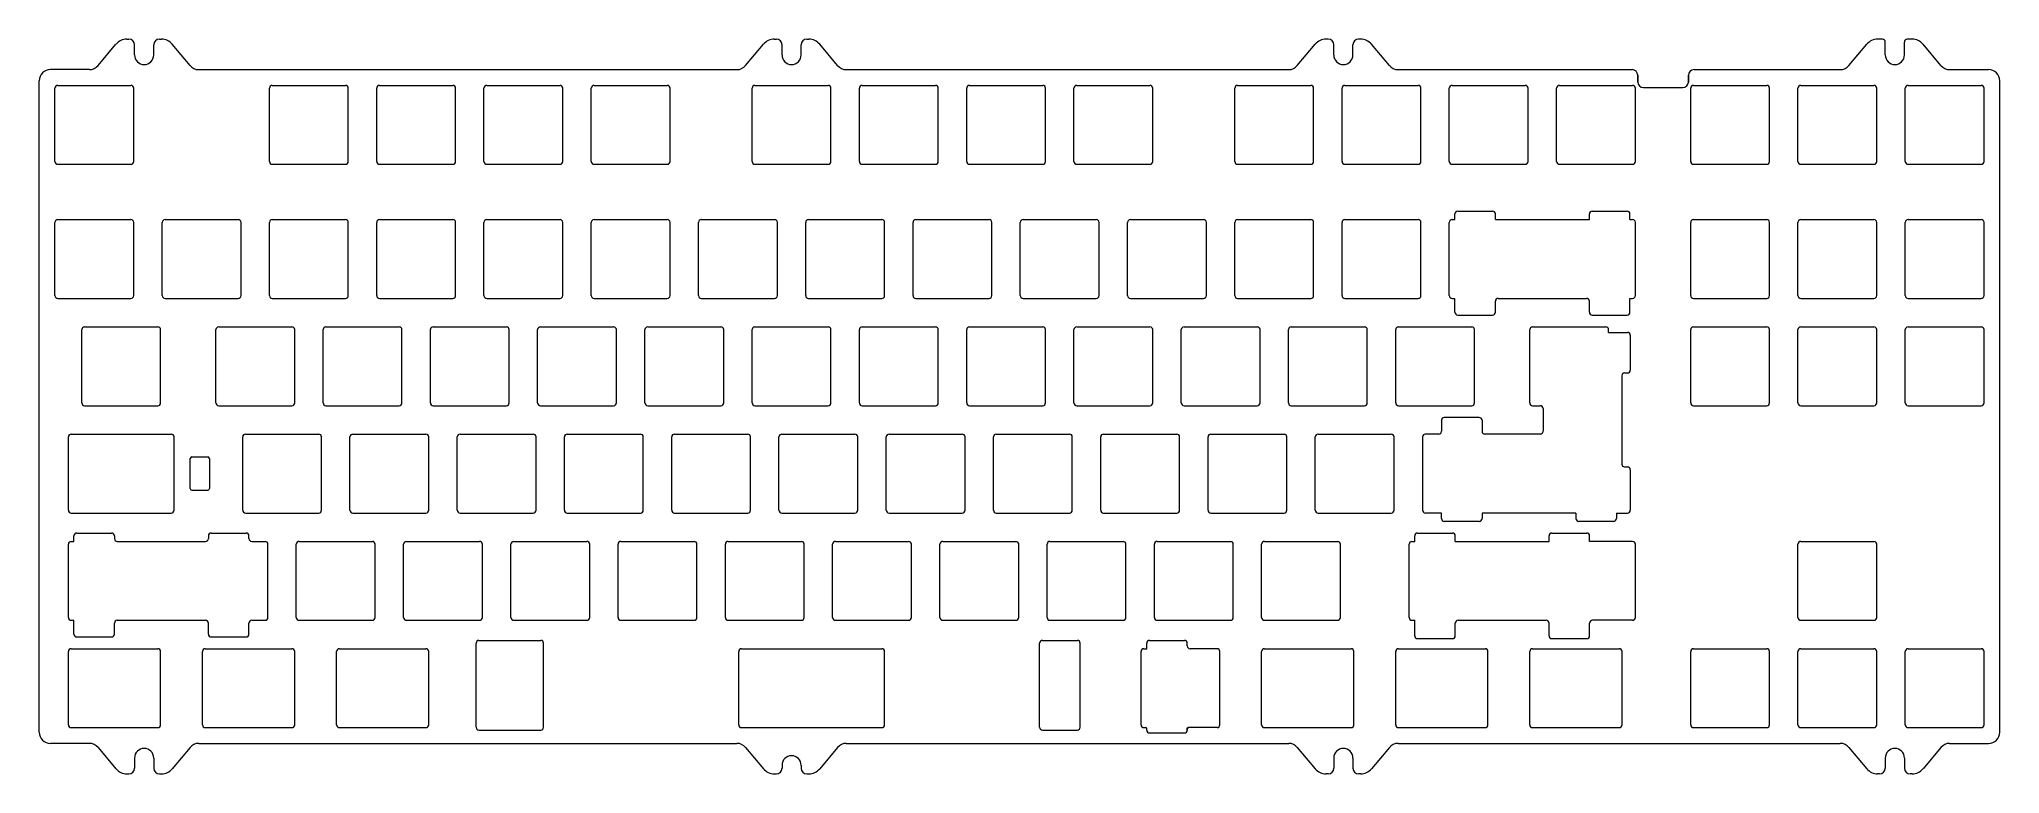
# Model space of a CAD drawing. Header units: millimetres. Extents: x -74 to 274, y 23 to 154.
import ezdxf

# ---------------------------------------------------------------- set-up
doc = ezdxf.new("R2010")
doc.units = ezdxf.units.MM

msp = doc.modelspace()

# ---------------------------------------------------------------- linework, layer by layer
at = {"color": 7, "linetype": 'Continuous', "lineweight": 15}
for p, q in [((-58.62, 153.51), (-58.24, 153.51)), ((-52.84, 153.51), (-52.46, 153.51)), ((56.37, 153.51), (56.75, 153.51)), ((62.15, 153.51), (62.53, 153.51)), ((154.75, 153.51), (154.37, 153.51)), ((160.53, 153.51), (160.15, 153.51)), ((253.2, 153.51), (252.33, 153.51)), ((258.48, 153.51), (257.6, 153.51)), ((-63.72, 148.82), (-60.54, 152.61)), ((-57.24, 150.71), (-57.24, 152.51)), ((-53.84, 150.71), (-53.84, 152.51)), ((-47.37, 148.82), (-50.55, 152.61)), ((51.27, 148.82), (54.46, 152.61)), ((57.75, 150.71), (57.75, 152.51)), ((61.15, 150.71), (61.15, 152.51)), ((67.62, 148.82), (64.44, 152.61)), ((149.27, 148.82), (152.46, 152.61)), ((155.75, 150.71), (155.75, 152.51)), ((159.15, 150.71), (159.15, 152.51)), ((165.62, 148.82), (162.44, 152.61)), ((247.23, 148.82), (250.41, 152.61)), ((253.7, 150.71), (253.7, 153.01)), ((257.1, 150.71), (257.1, 153.01)), ((263.58, 148.82), (260.4, 152.61)), ((-65.25, 148.11), (-72.18, 148.11)), ((-45.84, 148.11), (49.74, 148.11)), ((69.16, 148.11), (147.74, 148.11)), ((167.16, 148.11), (208.73, 148.11)), ((219.73, 148.11), (245.7, 148.11)), ((265.11, 148.11), (272.04, 148.11)), ((-74.18, 30.49), (-74.18, 146.11)), ((-71.38, 131.81), (-71.38, 144.81)), ((-70.88, 145.31), (-57.88, 145.31)), ((-57.38, 131.81), (-57.38, 144.81)), ((-33.28, 131.81), (-33.28, 144.81)), ((-32.78, 145.31), (-19.78, 145.31)), ((-19.28, 131.81), (-19.28, 144.81)), ((-14.23, 131.81), (-14.23, 144.81)), ((-13.73, 145.31), (-0.73, 145.31)), ((-0.23, 131.81), (-0.23, 144.81)), ((4.82, 131.81), (4.82, 144.81)), ((5.32, 145.31), (18.32, 145.31)), ((18.82, 131.81), (18.82, 144.81)), ((23.87, 131.81), (23.87, 144.81)), ((24.37, 145.31), (37.37, 145.31)), ((37.87, 131.81), (37.87, 144.81)), ((52.45, 131.81), (52.45, 144.81)), ((52.95, 145.31), (65.95, 145.31)), ((66.45, 131.81), (66.45, 144.81)), ((71.5, 131.81), (71.5, 144.81)), ((72, 145.31), (85, 145.31)), ((85.5, 131.81), (85.5, 144.81)), ((90.55, 131.81), (90.55, 144.81)), ((91.05, 145.31), (104.05, 145.31)), ((104.55, 131.81), (104.55, 144.81)), ((109.6, 131.81), (109.6, 144.81)), ((110.1, 145.31), (123.1, 145.31)), ((123.6, 131.81), (123.6, 144.81)), ((138.17, 131.81), (138.17, 144.81)), ((138.67, 145.31), (151.67, 145.31)), ((152.17, 131.81), (152.17, 144.81)), ((157.22, 131.81), (157.22, 144.81)), ((157.72, 145.31), (170.72, 145.31)), ((171.22, 131.81), (171.22, 144.81)), ((176.27, 131.81), (176.27, 144.81)), ((176.77, 145.31), (189.77, 145.31)), ((190.27, 131.81), (190.27, 144.81)), ((195.32, 131.81), (195.32, 144.81)), ((195.82, 145.31), (208.82, 145.31)), ((209.32, 131.81), (209.32, 144.81)), ((210.73, 144.91), (217.73, 144.91)), ((219.14, 131.81), (219.14, 144.81)), ((219.64, 145.31), (232.64, 145.31)), ((233.14, 131.81), (233.14, 144.81)), ((238.19, 131.81), (238.19, 144.81)), ((238.69, 145.31), (251.69, 145.31)), ((252.19, 131.81), (252.19, 144.81)), ((257.24, 131.81), (257.24, 144.81)), ((257.74, 145.31), (270.74, 145.31)), ((271.24, 131.81), (271.24, 144.81)), ((274.04, 30.49), (274.04, 146.11)), ((-70.88, 131.31), (-57.88, 131.31)), ((-32.78, 131.31), (-19.78, 131.31)), ((-13.73, 131.31), (-0.73, 131.31)), ((5.32, 131.31), (18.32, 131.31)), ((24.37, 131.31), (37.37, 131.31)), ((52.95, 131.31), (65.95, 131.31)), ((72, 131.31), (85, 131.31)), ((91.05, 131.31), (104.05, 131.31)), ((110.1, 131.31), (123.1, 131.31)), ((138.67, 131.31), (151.67, 131.31)), ((157.72, 131.31), (170.72, 131.31)), ((176.77, 131.31), (189.77, 131.31)), ((195.82, 131.31), (208.82, 131.31)), ((219.64, 131.31), (232.64, 131.31)), ((238.69, 131.31), (251.69, 131.31)), ((257.74, 131.31), (270.74, 131.31)), ((177.26, 121.49), (177.26, 122.48)), ((177.76, 122.98), (183.96, 122.98)), ((184.46, 121.49), (184.46, 122.48)), ((201.14, 121.49), (201.14, 122.48)), ((201.64, 122.98), (207.84, 122.98)), ((208.34, 121.49), (208.34, 122.48)), ((-71.38, 107.99), (-71.38, 120.99)), ((-70.88, 121.49), (-57.88, 121.49)), ((-57.38, 107.99), (-57.38, 120.99)), ((-52.33, 107.99), (-52.33, 120.99)), ((-51.83, 121.49), (-38.83, 121.49)), ((-38.33, 107.99), (-38.33, 120.99)), ((-33.28, 107.99), (-33.28, 120.99)), ((-32.78, 121.49), (-19.78, 121.49)), ((-19.28, 107.99), (-19.28, 120.99)), ((-14.23, 107.99), (-14.23, 120.99)), ((-13.73, 121.49), (-0.73, 121.49)), ((-0.23, 107.99), (-0.23, 120.99)), ((4.82, 107.99), (4.82, 120.99)), ((5.32, 121.49), (18.32, 121.49)), ((18.82, 107.99), (18.82, 120.99)), ((23.87, 107.99), (23.87, 120.99)), ((24.37, 121.49), (37.37, 121.49)), ((37.87, 107.99), (37.87, 120.99)), ((42.92, 107.99), (42.92, 120.99)), ((43.42, 121.49), (56.42, 121.49)), ((56.92, 107.99), (56.92, 120.99)), ((61.97, 107.99), (61.97, 120.99)), ((62.47, 121.49), (75.47, 121.49)), ((75.97, 107.99), (75.97, 120.99)), ((81.02, 107.99), (81.02, 120.99)), ((81.52, 121.49), (94.52, 121.49)), ((95.02, 107.99), (95.02, 120.99)), ((100.07, 107.99), (100.07, 120.99)), ((100.57, 121.49), (113.57, 121.49)), ((114.07, 107.99), (114.07, 120.99)), ((119.12, 107.99), (119.12, 120.99)), ((119.62, 121.49), (132.62, 121.49)), ((133.12, 107.99), (133.12, 120.99)), ((138.17, 107.99), (138.17, 120.99)), ((138.67, 121.49), (151.67, 121.49)), ((152.17, 107.99), (152.17, 120.99)), ((157.22, 107.99), (157.22, 120.99)), ((157.72, 121.49), (170.72, 121.49)), ((171.22, 107.99), (171.22, 120.99)), ((176.27, 107.99), (176.27, 120.99)), ((176.77, 121.49), (177.26, 121.49)), ((184.46, 121.49), (201.14, 121.49)), ((208.34, 121.49), (208.83, 121.49)), ((209.32, 107.99), (209.32, 120.99)), ((219.14, 107.99), (219.14, 120.99)), ((219.64, 121.49), (232.64, 121.49)), ((233.14, 107.99), (233.14, 120.99)), ((238.19, 107.99), (238.19, 120.99)), ((238.69, 121.49), (251.69, 121.49)), ((252.19, 107.99), (252.19, 120.99)), ((257.24, 107.99), (257.24, 120.99)), ((257.74, 121.49), (270.74, 121.49)), ((271.24, 107.99), (271.24, 120.99)), ((-70.88, 107.49), (-57.88, 107.49)), ((-51.83, 107.49), (-38.83, 107.49)), ((-32.78, 107.49), (-19.78, 107.49)), ((-13.73, 107.49), (-0.73, 107.49)), ((5.32, 107.49), (18.32, 107.49)), ((24.37, 107.49), (37.37, 107.49)), ((43.42, 107.49), (56.42, 107.49)), ((62.47, 107.49), (75.47, 107.49)), ((81.52, 107.49), (94.52, 107.49)), ((100.57, 107.49), (113.57, 107.49)), ((119.62, 107.49), (132.62, 107.49)), ((138.67, 107.49), (151.67, 107.49)), ((157.72, 107.49), (170.72, 107.49)), ((176.77, 107.49), (177.26, 107.49)), ((177.26, 105.04), (177.26, 107.49)), ((177.76, 104.54), (183.96, 104.54)), ((184.46, 105.04), (184.46, 106.99)), ((184.96, 107.49), (200.64, 107.49)), ((201.14, 105.04), (201.14, 106.99)), ((201.64, 104.54), (207.84, 104.54)), ((208.34, 107.49), (208.82, 107.49)), ((208.34, 105.04), (208.34, 107.49)), ((219.64, 107.49), (232.64, 107.49)), ((238.69, 107.49), (251.69, 107.49)), ((257.74, 107.49), (270.74, 107.49)), ((-66.61, 88.94), (-66.61, 101.94)), ((-66.11, 102.44), (-53.11, 102.44)), ((-52.61, 88.94), (-52.61, 101.94)), ((-42.8, 88.94), (-42.8, 101.94)), ((-42.3, 102.44), (-29.3, 102.44)), ((-28.8, 88.94), (-28.8, 101.94)), ((-23.75, 88.94), (-23.75, 101.94)), ((-23.25, 102.44), (-10.25, 102.44)), ((-9.75, 88.94), (-9.75, 101.94)), ((-4.7, 88.94), (-4.7, 101.94)), ((-4.2, 102.44), (8.8, 102.44)), ((9.3, 88.94), (9.3, 101.94)), ((14.35, 88.94), (14.35, 101.94)), ((14.85, 102.44), (27.85, 102.44)), ((28.35, 88.94), (28.35, 101.94)), ((33.4, 88.94), (33.4, 101.94)), ((33.9, 102.44), (46.9, 102.44)), ((47.4, 88.94), (47.4, 101.94)), ((52.45, 88.94), (52.45, 101.94)), ((52.95, 102.44), (65.95, 102.44)), ((66.45, 88.94), (66.45, 101.94)), ((71.5, 88.94), (71.5, 101.94)), ((72, 102.44), (85, 102.44)), ((85.5, 88.94), (85.5, 101.94)), ((90.55, 88.94), (90.55, 101.94)), ((91.05, 102.44), (104.05, 102.44)), ((104.55, 88.94), (104.55, 101.94)), ((109.6, 88.94), (109.6, 101.94)), ((110.1, 102.44), (123.1, 102.44)), ((123.6, 88.94), (123.6, 101.94)), ((128.65, 88.94), (128.65, 101.94)), ((129.15, 102.44), (142.15, 102.44)), ((142.65, 88.94), (142.65, 101.94)), ((147.7, 88.94), (147.7, 101.94)), ((148.2, 102.44), (161.2, 102.44)), ((161.7, 88.94), (161.7, 101.94)), ((166.75, 88.94), (166.75, 101.94)), ((167.25, 102.44), (180.25, 102.44)), ((180.75, 88.94), (180.75, 101.94)), ((190.56, 88.94), (190.56, 101.94)), ((191.06, 102.44), (204.06, 102.44)), ((204.56, 101.46), (204.56, 101.94)), ((204.56, 101.46), (207.9, 101.46)), ((219.14, 88.94), (219.14, 101.94)), ((219.64, 102.44), (232.64, 102.44)), ((233.14, 88.94), (233.14, 101.94)), ((238.19, 88.94), (238.19, 101.94)), ((238.69, 102.44), (251.69, 102.44)), ((252.19, 88.94), (252.19, 101.94)), ((257.24, 88.94), (257.24, 101.94)), ((257.74, 102.44), (270.74, 102.44)), ((271.24, 88.94), (271.24, 101.94)), ((208.4, 100.96), (208.4, 94.76)), ((207.41, 94.26), (207.9, 94.26)), ((206.91, 93.76), (206.91, 78.08)), ((-66.11, 88.44), (-53.11, 88.44)), ((-42.3, 88.44), (-29.3, 88.44)), ((-23.25, 88.44), (-10.25, 88.44)), ((-4.2, 88.44), (8.8, 88.44)), ((14.85, 88.44), (27.85, 88.44)), ((33.9, 88.44), (46.9, 88.44)), ((52.95, 88.44), (65.95, 88.44)), ((72, 88.44), (85, 88.44)), ((91.05, 88.44), (104.05, 88.44)), ((110.1, 88.44), (123.1, 88.44)), ((129.15, 88.44), (142.15, 88.44)), ((148.2, 88.44), (161.2, 88.44)), ((167.25, 88.44), (180.25, 88.44)), ((191.06, 88.44), (192.41, 88.44)), ((192.91, 87.94), (192.91, 83.89)), ((219.64, 88.44), (232.64, 88.44)), ((238.69, 88.44), (251.69, 88.44)), ((257.74, 88.44), (270.74, 88.44)), ((174.88, 85.85), (174.88, 83.89)), ((181.58, 86.35), (175.38, 86.35)), ((182.08, 85.85), (182.08, 83.89)), ((-68.99, 69.89), (-68.99, 82.89)), ((-68.49, 83.39), (-50.73, 83.39)), ((-50.23, 69.89), (-50.23, 82.89)), ((-38.04, 69.89), (-38.04, 82.89)), ((-37.54, 83.39), (-24.54, 83.39)), ((-24.04, 69.89), (-24.04, 82.89)), ((-18.99, 69.89), (-18.99, 82.89)), ((-18.49, 83.39), (-5.49, 83.39)), ((-4.99, 69.89), (-4.99, 82.89)), ((0.06, 69.89), (0.06, 82.89)), ((0.56, 83.39), (13.56, 83.39)), ((14.06, 69.89), (14.06, 82.89)), ((19.11, 69.89), (19.11, 82.89)), ((19.61, 83.39), (32.61, 83.39)), ((33.11, 69.89), (33.11, 82.89)), ((38.16, 69.89), (38.16, 82.89)), ((38.66, 83.39), (51.66, 83.39)), ((52.16, 69.89), (52.16, 82.89)), ((57.21, 69.89), (57.21, 82.89)), ((57.71, 83.39), (70.71, 83.39)), ((71.21, 69.89), (71.21, 82.89)), ((76.26, 69.89), (76.26, 82.89)), ((76.76, 83.39), (89.76, 83.39)), ((90.26, 69.89), (90.26, 82.89)), ((95.31, 69.89), (95.31, 82.89)), ((95.81, 83.39), (108.81, 83.39)), ((109.31, 69.89), (109.31, 82.89)), ((114.36, 69.89), (114.36, 82.89)), ((114.86, 83.39), (127.86, 83.39)), ((128.36, 69.89), (128.36, 82.89)), ((133.41, 69.89), (133.41, 82.89)), ((133.91, 83.39), (146.91, 83.39)), ((147.41, 69.89), (147.41, 82.89)), ((152.46, 69.89), (152.46, 82.89)), ((152.96, 83.39), (165.96, 83.39)), ((166.46, 69.89), (166.46, 82.89)), ((171.51, 82.89), (171.51, 69.89)), ((174.38, 83.39), (172.01, 83.39)), ((192.41, 83.39), (182.58, 83.39)), ((-47.34, 73.72), (-47.34, 79.06)), ((-47.04, 79.36), (-44.24, 79.36)), ((-43.94, 79.06), (-43.94, 73.72)), ((207.41, 77.58), (207.9, 77.58)), ((208.4, 77.08), (208.4, 69.89)), ((-47.04, 73.42), (-44.24, 73.42)), ((-68.49, 69.39), (-50.73, 69.39)), ((-37.54, 69.39), (-24.54, 69.39)), ((-18.49, 69.39), (-5.49, 69.39)), ((0.56, 69.39), (13.56, 69.39)), ((19.61, 69.39), (32.61, 69.39)), ((38.66, 69.39), (51.66, 69.39)), ((57.71, 69.39), (70.71, 69.39)), ((76.76, 69.39), (89.76, 69.39)), ((95.81, 69.39), (108.81, 69.39)), ((114.86, 69.39), (127.86, 69.39)), ((133.91, 69.39), (146.91, 69.39)), ((152.96, 69.39), (165.96, 69.39)), ((174.88, 69.39), (172.01, 69.39)), ((174.88, 68.41), (174.88, 69.39)), ((181.58, 67.91), (175.38, 67.91)), ((198.76, 69.39), (182.08, 69.39)), ((182.08, 69.39), (182.08, 68.41)), ((198.76, 69.39), (198.76, 68.41)), ((205.46, 67.91), (199.26, 67.91)), ((205.96, 69.39), (207.9, 69.39)), ((205.96, 69.39), (205.96, 68.41)), ((-68.99, 50.84), (-68.99, 63.84)), ((-68.5, 64.34), (-68.01, 64.34)), ((-68.01, 64.34), (-68.01, 65.33)), ((-67.51, 65.83), (-61.31, 65.83)), ((-60.81, 65.33), (-60.81, 64.84)), ((-60.31, 64.34), (-44.63, 64.34)), ((-44.13, 65.33), (-44.13, 64.84)), ((-43.63, 65.83), (-37.43, 65.83)), ((-36.93, 64.84), (-36.93, 65.33)), ((-36.43, 64.34), (-34.06, 64.34)), ((-33.56, 50.84), (-33.56, 63.84)), ((-28.51, 50.84), (-28.51, 63.84)), ((-28.01, 64.34), (-15.01, 64.34)), ((-14.51, 50.84), (-14.51, 63.84)), ((-9.46, 50.84), (-9.46, 63.84)), ((-8.96, 64.34), (4.04, 64.34)), ((4.54, 50.84), (4.54, 63.84)), ((9.59, 50.84), (9.59, 63.84)), ((10.09, 64.34), (23.09, 64.34)), ((23.59, 50.84), (23.59, 63.84)), ((28.64, 50.84), (28.64, 63.84)), ((29.14, 64.34), (42.14, 64.34)), ((42.64, 50.84), (42.64, 63.84)), ((47.69, 50.84), (47.69, 63.84)), ((48.19, 64.34), (61.19, 64.34)), ((61.69, 50.84), (61.69, 63.84)), ((66.74, 50.84), (66.74, 63.84)), ((67.24, 64.34), (80.24, 64.34)), ((80.74, 50.84), (80.74, 63.84)), ((85.79, 50.84), (85.79, 63.84)), ((86.29, 64.34), (99.29, 64.34)), ((99.79, 50.84), (99.79, 63.84)), ((104.84, 50.84), (104.84, 63.84)), ((105.34, 64.34), (118.34, 64.34)), ((118.84, 50.84), (118.84, 63.84)), ((123.89, 50.84), (123.89, 63.84)), ((124.39, 64.34), (137.39, 64.34)), ((137.89, 50.84), (137.89, 63.84)), ((142.94, 50.84), (142.94, 63.84)), ((143.44, 64.34), (156.44, 64.34)), ((156.94, 50.84), (156.94, 63.84)), ((169.13, 50.84), (169.13, 63.84)), ((169.63, 64.34), (170.12, 64.34)), ((170.12, 64.34), (170.12, 65.33)), ((170.62, 65.83), (176.82, 65.83)), ((177.32, 64.34), (177.32, 65.33)), ((177.32, 64.34), (193.99, 64.34)), ((193.99, 64.34), (193.99, 65.33)), ((194.49, 65.83), (200.69, 65.83)), ((201.19, 64.34), (201.19, 65.33)), ((208.82, 64.34), (201.19, 64.34)), ((209.32, 50.84), (209.32, 63.84)), ((238.19, 50.84), (238.19, 63.84)), ((238.69, 64.34), (251.69, 64.34)), ((252.19, 50.84), (252.19, 63.84)), ((-68.5, 50.34), (-68.01, 50.34)), ((-68.01, 47.89), (-68.01, 50.34)), ((-60.81, 47.89), (-60.81, 49.84)), ((-60.31, 50.34), (-44.63, 50.34)), ((-44.13, 47.89), (-44.13, 49.84)), ((-36.93, 47.89), (-36.93, 49.84)), ((-36.43, 50.34), (-34.06, 50.34)), ((-28.01, 50.34), (-15.01, 50.34)), ((-8.96, 50.34), (4.04, 50.34)), ((10.09, 50.34), (23.09, 50.34)), ((29.14, 50.34), (42.14, 50.34)), ((48.19, 50.34), (61.19, 50.34)), ((67.24, 50.34), (80.24, 50.34)), ((86.29, 50.34), (99.29, 50.34)), ((105.34, 50.34), (118.34, 50.34)), ((124.39, 50.34), (137.39, 50.34)), ((143.44, 50.34), (156.44, 50.34)), ((169.63, 50.34), (170.12, 50.34)), ((170.12, 47.59), (170.12, 50.34)), ((177.32, 47.59), (177.32, 49.84)), ((177.82, 50.34), (193.49, 50.34)), ((193.99, 47.59), (193.99, 49.84)), ((201.19, 47.59), (201.19, 49.84)), ((208.82, 50.34), (201.69, 50.34)), ((238.69, 50.34), (251.69, 50.34)), ((-68.49, 45.29), (-53.11, 45.29)), ((-67.51, 47.39), (-61.31, 47.39)), ((-44.68, 45.29), (-29.3, 45.29)), ((-43.63, 47.39), (-37.43, 47.39)), ((-20.87, 45.29), (-5.49, 45.29)), ((3.43, 31.34), (3.43, 46.28)), ((3.93, 46.78), (14.89, 46.78)), ((15.39, 31.34), (15.39, 46.28)), ((50.57, 45.29), (75.48, 45.29)), ((103.51, 31.34), (103.51, 46.28)), ((104.01, 46.78), (110.21, 46.78)), ((110.71, 31.34), (110.71, 46.28)), ((122.01, 45.29), (122.52, 45.29)), ((122.52, 45.29), (122.52, 46.28)), ((123.02, 46.78), (129.22, 46.78)), ((129.72, 45.79), (129.72, 46.28)), ((135.01, 45.29), (130.22, 45.29)), ((143.44, 45.29), (158.82, 45.29)), ((167.25, 45.29), (182.63, 45.29)), ((170.62, 47.09), (176.82, 47.09)), ((191.06, 45.29), (206.44, 45.29)), ((194.49, 47.09), (200.69, 47.09)), ((219.64, 45.29), (232.64, 45.29)), ((238.69, 45.29), (251.69, 45.29)), ((257.74, 45.29), (270.74, 45.29)), ((-68.99, 31.79), (-68.99, 44.79)), ((-52.61, 31.79), (-52.61, 44.79)), ((-45.18, 31.79), (-45.18, 44.79)), ((-28.8, 31.79), (-28.8, 44.79)), ((-21.37, 31.79), (-21.37, 44.79)), ((-4.99, 31.79), (-4.99, 44.79)), ((50.07, 31.79), (50.07, 44.79)), ((75.97, 31.79), (75.97, 44.79)), ((121.51, 31.79), (121.51, 44.79)), ((135.51, 31.79), (135.51, 44.79)), ((142.94, 31.79), (142.94, 44.79)), ((159.32, 31.79), (159.32, 44.79)), ((166.75, 31.79), (166.75, 44.79)), ((183.13, 31.79), (183.13, 44.79)), ((190.56, 31.79), (190.56, 44.79)), ((206.94, 31.79), (206.94, 44.79)), ((219.14, 31.79), (219.14, 44.79)), ((233.14, 31.79), (233.14, 44.79)), ((238.19, 31.79), (238.19, 44.79)), ((252.19, 31.79), (252.19, 44.79)), ((257.24, 31.79), (257.24, 44.79)), ((271.24, 31.79), (271.24, 44.79)), ((-65.25, 28.49), (-72.18, 28.49)), ((-68.49, 31.29), (-53.11, 31.29)), ((-45.84, 28.49), (49.74, 28.49)), ((-44.68, 31.29), (-29.3, 31.29)), ((-20.87, 31.29), (-5.49, 31.29)), ((3.93, 30.84), (14.89, 30.84)), ((50.57, 31.29), (75.47, 31.29)), ((69.16, 28.49), (147.74, 28.49)), ((104.01, 30.84), (110.21, 30.84)), ((122.01, 31.29), (122.32, 31.29)), ((122.52, 30.84), (122.52, 31.09)), ((123.02, 30.34), (129.22, 30.34)), ((135.01, 31.29), (129.92, 31.29)), ((143.44, 31.29), (158.82, 31.29)), ((167.16, 28.49), (245.7, 28.49)), ((167.25, 31.29), (182.63, 31.29)), ((191.06, 31.29), (206.44, 31.29)), ((219.64, 31.29), (232.64, 31.29)), ((238.69, 31.29), (251.69, 31.29)), ((257.74, 31.29), (270.74, 31.29)), ((265.11, 28.49), (272.04, 28.49)), ((-63.72, 27.78), (-60.54, 23.99)), ((-57.24, 25.89), (-57.24, 24.09)), ((-53.84, 25.89), (-53.84, 24.09)), ((-47.37, 27.78), (-50.55, 23.99)), ((51.27, 27.78), (54.46, 23.99)), ((57.75, 24.59), (57.75, 24.09)), ((61.15, 24.59), (61.15, 24.09)), ((67.62, 27.78), (64.44, 23.99)), ((149.27, 27.78), (152.46, 23.99)), ((155.75, 25.89), (155.75, 24.09)), ((159.15, 25.89), (159.15, 24.09)), ((165.62, 27.78), (162.44, 23.99)), ((247.23, 27.78), (250.41, 23.99)), ((253.7, 25.89), (253.7, 24.09)), ((257.1, 25.89), (257.1, 24.09)), ((263.58, 27.78), (260.4, 23.99)), ((-58.62, 23.09), (-58.24, 23.09)), ((-52.84, 23.09), (-52.46, 23.09)), ((56.37, 23.09), (56.75, 23.09)), ((62.15, 23.09), (62.53, 23.09)), ((154.75, 23.09), (154.37, 23.09)), ((160.53, 23.09), (160.15, 23.09)), ((252.7, 23.09), (252.33, 23.09)), ((258.48, 23.09), (258.1, 23.09))]:
    msp.add_line(p, q, dxfattribs=at)
for p, q in [((209.73, 145.91), (209.73, 147.11)), ((218.73, 147.11), (218.73, 145.91)), ((129.72, 30.84), (129.72, 31.09))]:
    msp.add_line(p, q)
for centre, radius, start, end in [((-58.62, 151.01), 2.5, 90, 140), ((-58.24, 152.51), 1, 0, 90), ((-52.84, 152.51), 1, 90, 180), ((-52.46, 151.01), 2.5, 40, 90), ((56.37, 151.01), 2.5, 90, 140), ((56.75, 152.51), 1, 0, 90), ((62.15, 152.51), 1, 90, 180), ((62.53, 151.01), 2.5, 40, 90), ((154.37, 151.01), 2.5, 90, 140), ((154.75, 152.51), 1, 360, 90), ((160.15, 152.51), 1, 90, 180), ((160.53, 151.01), 2.5, 40, 90), ((252.33, 151.01), 2.5, 90, 140), ((253.2, 153.01), 0.5, 360, 90), ((257.6, 153.01), 0.5, 90, 180), ((258.48, 151.01), 2.5, 40, 90), ((-55.54, 150.71), 1.7, 180, 0), ((59.45, 150.71), 1.7, 180, 0), ((157.45, 150.71), 1.7, 180, 0), ((255.4, 150.71), 1.7, 180, 0), ((-72.18, 146.11), 2, 90, 180), ((-65.25, 150.11), 2, 270, 320), ((-45.84, 150.11), 2, 220, 270), ((49.74, 150.11), 2, 270, 320), ((69.16, 150.11), 2, 220, 270), ((147.74, 150.11), 2, 270, 320), ((167.16, 150.11), 2, 220, 270), ((208.73, 147.11), 1, 0, 90), ((219.73, 147.11), 1, 90, 180), ((245.7, 150.11), 2, 270, 320), ((265.11, 150.11), 2, 220, 270), ((272.04, 146.11), 2, 0, 90), ((-70.88, 144.81), 0.5, 89.9991, 179.9998), ((-57.88, 144.81), 0.5, 359.9999, 89.9997), ((-32.78, 144.81), 0.5, 89.9991, 179.9998), ((-19.78, 144.81), 0.5, 359.9999, 89.9997), ((-13.73, 144.81), 0.5, 89.9991, 179.9998), ((-0.73, 144.81), 0.5, 359.9999, 89.9997), ((5.32, 144.81), 0.5, 89.9991, 179.9998), ((18.32, 144.81), 0.5, 359.9999, 89.9997), ((24.37, 144.81), 0.5, 89.9991, 179.9998), ((37.37, 144.81), 0.5, 359.9999, 89.9997), ((52.95, 144.81), 0.5, 89.9999, 179.9998), ((65.95, 144.81), 0.5, 359.9999, 89.9997), ((72, 144.81), 0.5, 89.9999, 179.9998), ((85, 144.81), 0.5, 359.9999, 90), ((91.05, 144.81), 0.5, 89.9999, 179.9998), ((104.05, 144.81), 0.5, 359.9999, 90), ((110.1, 144.81), 0.5, 89.9999, 179.9998), ((123.1, 144.81), 0.5, 359.9999, 90), ((138.67, 144.81), 0.5, 89.9991, 179.9998), ((151.67, 144.81), 0.5, 359.9999, 89.9997), ((157.72, 144.81), 0.5, 89.9991, 179.9998), ((170.72, 144.81), 0.5, 359.9999, 89.9997), ((176.77, 144.81), 0.5, 89.9999, 179.9998), ((189.77, 144.81), 0.5, 359.9999, 90), ((195.82, 144.81), 0.5, 89.9999, 179.9998), ((208.82, 144.81), 0.5, 359.9999, 90), ((210.73, 145.91), 1, 180, 270), ((217.73, 145.91), 1, 270, 0), ((219.64, 144.81), 0.5, 89.9991, 179.9998), ((232.64, 144.81), 0.5, 359.9999, 89.9997), ((238.69, 144.81), 0.5, 89.9991, 179.9998), ((251.69, 144.81), 0.5, 359.9999, 89.9997), ((257.74, 144.81), 0.5, 89.9991, 179.9998), ((270.74, 144.81), 0.5, 359.9999, 89.9997), ((-70.88, 131.81), 0.5, 179.9998, 270.0009), ((-57.88, 131.81), 0.5, 270.0003, 0.0005), ((-32.78, 131.81), 0.5, 179.9998, 270.0009), ((-19.78, 131.81), 0.5, 270.0003, 0.0005), ((-13.73, 131.81), 0.5, 179.9998, 270.0009), ((-0.73, 131.81), 0.5, 270.0003, 0.0005), ((5.32, 131.81), 0.5, 179.9998, 270.0009), ((18.32, 131.81), 0.5, 270.0003, 0.0005), ((24.37, 131.81), 0.5, 179.9998, 270.0009), ((37.37, 131.81), 0.5, 270.0003, 0.0005), ((52.95, 131.81), 0.5, 179.9998, 270.0001), ((65.95, 131.81), 0.5, 270.0003, 0.0005), ((72, 131.81), 0.5, 179.9998, 270.0001), ((85, 131.81), 0.5, 270, 0.0005), ((91.05, 131.81), 0.5, 179.9998, 270.0001), ((104.05, 131.81), 0.5, 270, 0.0005), ((110.1, 131.81), 0.5, 179.9998, 270.0001), ((123.1, 131.81), 0.5, 270, 0.0005), ((138.67, 131.81), 0.5, 179.9998, 270.0009), ((151.67, 131.81), 0.5, 270.0003, 0.0005), ((157.72, 131.81), 0.5, 179.9998, 270.0009), ((170.72, 131.81), 0.5, 270.0003, 0.0005), ((176.77, 131.81), 0.5, 179.9998, 270.0001), ((189.77, 131.81), 0.5, 270, 0.0005), ((195.82, 131.81), 0.5, 179.9998, 270.0001), ((208.82, 131.81), 0.5, 270, 0.0005), ((219.64, 131.81), 0.5, 179.9998, 270.0009), ((232.64, 131.81), 0.5, 270.0003, 0.0005), ((238.69, 131.81), 0.5, 179.9998, 270.0009), ((251.69, 131.81), 0.5, 270.0003, 0.0005), ((257.74, 131.81), 0.5, 179.9998, 270.0009), ((270.74, 131.81), 0.5, 270.0003, 0.0005), ((177.76, 122.48), 0.5, 90, 180), ((183.96, 122.48), 0.5, 0, 90), ((201.64, 122.48), 0.5, 90, 180), ((207.84, 122.48), 0.5, 0, 90), ((-70.88, 120.99), 0.5, 89.9991, 179.9998), ((-57.88, 120.99), 0.5, 359.9999, 89.9997), ((-51.83, 120.99), 0.5, 89.9991, 179.9998), ((-38.83, 120.99), 0.5, 359.9999, 89.9997), ((-32.78, 120.99), 0.5, 89.9991, 179.9998), ((-19.78, 120.99), 0.5, 359.9999, 89.9997), ((-13.73, 120.99), 0.5, 89.9991, 179.9998), ((-0.73, 120.99), 0.5, 359.9999, 89.9997), ((5.32, 120.99), 0.5, 89.9991, 179.9998), ((18.32, 120.99), 0.5, 359.9999, 89.9997), ((24.37, 120.99), 0.5, 89.9991, 179.9998), ((37.37, 120.99), 0.5, 359.9999, 89.9997), ((43.42, 120.99), 0.5, 89.9991, 179.9998), ((56.42, 120.99), 0.5, 359.9999, 89.9997), ((62.47, 120.99), 0.5, 89.9991, 179.9998), ((75.47, 120.99), 0.5, 359.9999, 89.9997), ((81.52, 120.99), 0.5, 89.9991, 179.9998), ((94.52, 120.99), 0.5, 359.9999, 89.9997), ((100.57, 120.99), 0.5, 89.9991, 179.9998), ((113.57, 120.99), 0.5, 359.9999, 89.9997), ((119.62, 120.99), 0.5, 89.9991, 179.9998), ((132.62, 120.99), 0.5, 359.9999, 89.9997), ((138.67, 120.99), 0.5, 89.9991, 179.9998), ((151.67, 120.99), 0.5, 359.9999, 89.9997), ((157.72, 120.99), 0.5, 89.9991, 179.9998), ((170.72, 120.99), 0.5, 359.9999, 89.9997), ((176.77, 120.99), 0.5, 89.9991, 179.9998), ((208.82, 120.99), 0.5, 0.0002, 89.8896), ((219.64, 120.99), 0.5, 89.9991, 179.9998), ((232.64, 120.99), 0.5, 359.9999, 89.9997), ((238.69, 120.99), 0.5, 89.9991, 179.9998), ((251.69, 120.99), 0.5, 359.9999, 89.9997), ((257.74, 120.99), 0.5, 89.9991, 179.9998), ((270.74, 120.99), 0.5, 359.9999, 89.9997), ((-70.88, 107.99), 0.5, 179.9998, 270.0009), ((-57.88, 107.99), 0.5, 270.0003, 0.0005), ((-51.83, 107.99), 0.5, 179.9998, 270.0009), ((-38.83, 107.99), 0.5, 270.0003, 0.0005), ((-32.78, 107.99), 0.5, 179.9998, 270.0009), ((-19.78, 107.99), 0.5, 270.0003, 0.0005), ((-13.73, 107.99), 0.5, 179.9998, 270.0009), ((-0.73, 107.99), 0.5, 270.0003, 0.0005), ((5.32, 107.99), 0.5, 179.9998, 270.0009), ((18.32, 107.99), 0.5, 270.0003, 0.0005), ((24.37, 107.99), 0.5, 179.9998, 270.0009), ((37.37, 107.99), 0.5, 270.0003, 0.0005), ((43.42, 107.99), 0.5, 179.9998, 270.0009), ((56.42, 107.99), 0.5, 270.0003, 0.0005), ((62.47, 107.99), 0.5, 179.9998, 270.0009), ((75.47, 107.99), 0.5, 270.0003, 0.0005), ((81.52, 107.99), 0.5, 179.9998, 270.0009), ((94.52, 107.99), 0.5, 270.0003, 0.0005), ((100.57, 107.99), 0.5, 179.9998, 270.0009), ((113.57, 107.99), 0.5, 270.0003, 0.0005), ((119.62, 107.99), 0.5, 179.9998, 270.0009), ((132.62, 107.99), 0.5, 270.0003, 0.0005), ((138.67, 107.99), 0.5, 179.9998, 270.0009), ((151.67, 107.99), 0.5, 270.0003, 0.0005), ((157.72, 107.99), 0.5, 179.9998, 270.0009), ((170.72, 107.99), 0.5, 270.0003, 0.0005), ((176.77, 107.99), 0.5, 179.9998, 270.0009), ((208.82, 107.99), 0.5, 270.0818, 0.0002), ((219.64, 107.99), 0.5, 179.9998, 270.0009), ((232.64, 107.99), 0.5, 270.0003, 0.0005), ((238.69, 107.99), 0.5, 179.9998, 270.0009), ((251.69, 107.99), 0.5, 270.0003, 0.0005), ((257.74, 107.99), 0.5, 179.9998, 270.0009), ((270.74, 107.99), 0.5, 270.0003, 0.0005), ((177.76, 105.04), 0.5, 180, 270), ((183.96, 105.04), 0.5, 270, 0), ((184.96, 106.99), 0.5, 90, 180), ((200.64, 106.99), 0.5, 0, 90), ((201.64, 105.04), 0.5, 180, 270), ((207.84, 105.04), 0.5, 270, 0), ((-66.11, 101.94), 0.5, 89.9999, 179.9998), ((-53.11, 101.94), 0.5, 359.9999, 90), ((-42.3, 101.94), 0.5, 89.9991, 179.9998), ((-29.3, 101.94), 0.5, 359.9999, 89.9997), ((-23.25, 101.94), 0.5, 89.9999, 179.9998), ((-10.25, 101.94), 0.5, 359.9999, 90), ((-4.2, 101.94), 0.5, 89.9999, 179.9998), ((8.8, 101.94), 0.5, 359.9999, 90), ((14.85, 101.94), 0.5, 89.9999, 179.9998), ((27.85, 101.94), 0.5, 359.9999, 90), ((33.9, 101.94), 0.5, 89.9999, 179.9998), ((46.9, 101.94), 0.5, 359.9999, 90), ((52.95, 101.94), 0.5, 89.9999, 179.9998), ((65.95, 101.94), 0.5, 359.9999, 89.9997), ((72, 101.94), 0.5, 89.9999, 179.9998), ((85, 101.94), 0.5, 359.9999, 90), ((91.05, 101.94), 0.5, 89.9999, 179.9998), ((104.05, 101.94), 0.5, 359.9999, 90), ((110.1, 101.94), 0.5, 89.9999, 179.9998), ((123.1, 101.94), 0.5, 359.9999, 90), ((129.15, 101.94), 0.5, 89.9991, 179.9998), ((142.15, 101.94), 0.5, 359.9999, 89.9997), ((148.2, 101.94), 0.5, 89.9991, 179.9998), ((161.2, 101.94), 0.5, 359.9999, 89.9997), ((167.25, 101.94), 0.5, 89.9991, 179.9998), ((180.25, 101.94), 0.5, 359.9999, 89.9997), ((191.06, 101.94), 0.5, 89.9999, 179.9998), ((204.06, 101.94), 0.5, 359.9999, 90), ((207.9, 100.96), 0.5, 0, 90), ((219.64, 101.94), 0.5, 89.9991, 179.9998), ((232.64, 101.94), 0.5, 359.9999, 89.9997), ((238.69, 101.94), 0.5, 89.9991, 179.9998), ((251.69, 101.94), 0.5, 359.9999, 89.9997), ((257.74, 101.94), 0.5, 89.9991, 179.9998), ((270.74, 101.94), 0.5, 359.9999, 89.9997), ((207.41, 93.76), 0.5, 90, 180), ((207.9, 94.76), 0.5, 270, 0), ((-66.11, 88.94), 0.5, 179.9998, 270.0001), ((-53.11, 88.94), 0.5, 270, 0.0005), ((-42.3, 88.94), 0.5, 179.9998, 270.0009), ((-29.3, 88.94), 0.5, 270.0003, 0.0005), ((-23.25, 88.94), 0.5, 179.9998, 270.0001), ((-10.25, 88.94), 0.5, 270, 0.0001), ((-4.2, 88.94), 0.5, 179.9998, 270.0001), ((8.8, 88.94), 0.5, 270, 0.0005), ((14.85, 88.94), 0.5, 179.9998, 270.0001), ((27.85, 88.94), 0.5, 270, 0.0005), ((33.9, 88.94), 0.5, 179.9998, 270.0001), ((46.9, 88.94), 0.5, 270, 0.0005), ((52.95, 88.94), 0.5, 179.9998, 270.0001), ((65.95, 88.94), 0.5, 270.0003, 0.0005), ((72, 88.94), 0.5, 179.9998, 270.0001), ((85, 88.94), 0.5, 270, 0.0005), ((91.05, 88.94), 0.5, 179.9998, 270.0001), ((104.05, 88.94), 0.5, 270, 0.0005), ((110.1, 88.94), 0.5, 179.9998, 270.0001), ((123.1, 88.94), 0.5, 270, 0.0005), ((129.15, 88.94), 0.5, 179.9998, 270.0009), ((142.15, 88.94), 0.5, 270.0003, 0.0005), ((148.2, 88.94), 0.5, 179.9998, 270.0009), ((161.2, 88.94), 0.5, 270.0003, 0.0005), ((167.25, 88.94), 0.5, 179.9998, 270.0009), ((180.25, 88.94), 0.5, 270.0003, 0.0005), ((191.06, 88.94), 0.5, 180, 270.0007), ((192.41, 87.94), 0.5, 0, 90), ((219.64, 88.94), 0.5, 179.9998, 270.0009), ((232.64, 88.94), 0.5, 270.0003, 0.0005), ((238.69, 88.94), 0.5, 179.9998, 270.0009), ((251.69, 88.94), 0.5, 270.0003, 0.0005), ((257.74, 88.94), 0.5, 179.9998, 270.0009), ((270.74, 88.94), 0.5, 270.0003, 0.0005), ((174.38, 83.89), 0.5, 270, 0), ((175.38, 85.85), 0.5, 90, 180), ((181.58, 85.85), 0.5, 0, 90), ((182.58, 83.89), 0.5, 180, 270), ((192.41, 83.89), 0.5, 270, 0), ((-68.49, 82.89), 0.5, 89.9999, 179.9998), ((-50.73, 82.89), 0.5, 0, 89.8899), ((-37.54, 82.89), 0.5, 89.9991, 179.9998), ((-24.54, 82.89), 0.5, 359.9999, 89.9997), ((-18.49, 82.89), 0.5, 89.9991, 179.9998), ((-5.49, 82.89), 0.5, 359.9999, 89.9997), ((0.56, 82.89), 0.5, 89.9991, 179.9998), ((13.56, 82.89), 0.5, 359.9999, 89.9997), ((19.61, 82.89), 0.5, 89.9991, 179.9998), ((32.61, 82.89), 0.5, 359.9999, 89.9997), ((38.66, 82.89), 0.5, 89.9991, 179.9998), ((51.66, 82.89), 0.5, 359.9999, 89.9997), ((57.71, 82.89), 0.5, 89.9991, 179.9998), ((70.71, 82.89), 0.5, 359.9999, 89.9997), ((76.76, 82.89), 0.5, 89.9999, 179.9998), ((89.76, 82.89), 0.5, 359.9999, 90), ((95.81, 82.89), 0.5, 89.9999, 179.9998), ((108.81, 82.89), 0.5, 359.9999, 90), ((114.86, 82.89), 0.5, 89.9999, 179.9998), ((127.86, 82.89), 0.5, 359.9999, 90), ((133.91, 82.89), 0.5, 89.9999, 179.9998), ((146.91, 82.89), 0.5, 359.9999, 90), ((152.96, 82.89), 0.5, 89.9999, 179.9998), ((165.96, 82.89), 0.5, 359.9999, 90), ((172.01, 82.89), 0.5, 90.0818, 180.0002), ((-47.04, 79.06), 0.3, 90, 180), ((-44.24, 79.06), 0.3, 360, 90), ((207.41, 78.08), 0.5, 180, 270), ((207.9, 77.08), 0.5, 0, 90), ((-47.04, 73.72), 0.3, 180, 270), ((-44.24, 73.72), 0.3, 270, 360), ((-68.49, 69.89), 0.5, 179.9998, 270.0001), ((-50.73, 69.89), 0.5, 270.0816, 0), ((-37.54, 69.89), 0.5, 179.9998, 270.0009), ((-24.54, 69.89), 0.5, 270.0003, 0.0005), ((-18.49, 69.89), 0.5, 179.9998, 270.0009), ((-5.49, 69.89), 0.5, 270.0003, 0.0005), ((0.56, 69.89), 0.5, 179.9998, 270.0009), ((13.56, 69.89), 0.5, 270.0003, 0.0005), ((19.61, 69.89), 0.5, 179.9998, 270.0009), ((32.61, 69.89), 0.5, 270.0003, 0.0005), ((38.66, 69.89), 0.5, 179.9998, 270.0009), ((51.66, 69.89), 0.5, 270.0003, 0.0005), ((57.71, 69.89), 0.5, 179.9998, 270.0009), ((70.71, 69.89), 0.5, 270.0003, 0.0005), ((76.76, 69.89), 0.5, 179.9998, 270.0001), ((89.76, 69.89), 0.5, 270, 0.0005), ((95.81, 69.89), 0.5, 179.9998, 270.0001), ((108.81, 69.89), 0.5, 270, 0.0005), ((114.86, 69.89), 0.5, 179.9998, 270.0001), ((127.86, 69.89), 0.5, 270, 0.0005), ((133.91, 69.89), 0.5, 179.9998, 270.0001), ((146.91, 69.89), 0.5, 270, 0.0005), ((152.96, 69.89), 0.5, 179.9998, 270.0001), ((165.96, 69.89), 0.5, 270, 0.0005), ((172.01, 69.89), 0.5, 180.0002, 269.8896), ((207.9, 69.89), 0.5, 269.9991, 0), ((175.38, 68.41), 0.5, 180, 270), ((181.58, 68.41), 0.5, 270, 0), ((199.26, 68.41), 0.5, 180, 270), ((205.46, 68.41), 0.5, 270, 0), ((-68.49, 63.84), 0.5, 90.11, 179.9998), ((-67.51, 65.33), 0.5, 90, 180), ((-61.31, 65.33), 0.5, 0, 90), ((-60.31, 64.84), 0.5, 180, 270), ((-44.63, 64.84), 0.5, 270, 0), ((-43.63, 65.33), 0.5, 90, 180), ((-37.43, 65.33), 0.5, 0, 90), ((-36.43, 64.84), 0.5, 180, 270), ((-34.06, 63.84), 0.5, 0.0002, 89.8896), ((-28.01, 63.84), 0.5, 89.9991, 179.9998), ((-15.01, 63.84), 0.5, 359.9998, 90), ((-8.96, 63.84), 0.5, 89.9999, 179.9998), ((4.04, 63.84), 0.5, 359.9999, 90), ((10.09, 63.84), 0.5, 89.9999, 179.9998), ((23.09, 63.84), 0.5, 359.9999, 90), ((29.14, 63.84), 0.5, 89.9991, 179.9998), ((42.14, 63.84), 0.5, 359.9999, 89.9997), ((48.19, 63.84), 0.5, 89.9991, 179.9998), ((61.19, 63.84), 0.5, 359.9999, 89.9997), ((67.24, 63.84), 0.5, 89.9991, 179.9998), ((80.24, 63.84), 0.5, 359.9999, 89.9997), ((86.29, 63.84), 0.5, 89.9991, 179.9998), ((99.29, 63.84), 0.5, 359.9999, 89.9997), ((105.34, 63.84), 0.5, 89.9991, 179.9998), ((118.34, 63.84), 0.5, 359.9999, 89.9997), ((124.39, 63.84), 0.5, 89.9991, 179.9998), ((137.39, 63.84), 0.5, 359.9999, 89.9997), ((143.44, 63.84), 0.5, 89.9991, 179.9998), ((156.44, 63.84), 0.5, 359.9999, 89.9997), ((169.63, 63.84), 0.5, 90, 180), ((170.62, 65.33), 0.5, 90, 180), ((176.82, 65.33), 0.5, 0, 90), ((194.49, 65.33), 0.5, 90, 180), ((200.69, 65.33), 0.5, 0, 90), ((208.82, 63.84), 0.5, 0, 90), ((238.69, 63.84), 0.5, 89.9991, 179.9998), ((251.69, 63.84), 0.5, 359.9999, 89.9997), ((-68.49, 50.84), 0.5, 179.9998, 269.9186), ((-60.31, 49.84), 0.5, 90, 180), ((-44.63, 49.84), 0.5, 0, 90), ((-36.43, 49.84), 0.5, 90, 180), ((-34.06, 50.84), 0.5, 270.0818, 0.0002), ((-28.01, 50.84), 0.5, 179.9998, 270.0009), ((-15.01, 50.84), 0.5, 270, 0.0005), ((-8.96, 50.84), 0.5, 179.9998, 270.0001), ((4.04, 50.84), 0.5, 270, 0.0005), ((10.09, 50.84), 0.5, 179.9998, 270.0001), ((23.09, 50.84), 0.5, 270, 0.0005), ((29.14, 50.84), 0.5, 179.9998, 270.0009), ((42.14, 50.84), 0.5, 270.0003, 0.0005), ((48.19, 50.84), 0.5, 179.9998, 270.0009), ((61.19, 50.84), 0.5, 270.0003, 0.0005), ((67.24, 50.84), 0.5, 179.9998, 270.0009), ((80.24, 50.84), 0.5, 270.0003, 0.0005), ((86.29, 50.84), 0.5, 179.9998, 270.0009), ((99.29, 50.84), 0.5, 270.0003, 0.0005), ((105.34, 50.84), 0.5, 179.9998, 270.0009), ((118.34, 50.84), 0.5, 270.0003, 0.0005), ((124.39, 50.84), 0.5, 179.9998, 270.0009), ((137.39, 50.84), 0.5, 270.0003, 0.0005), ((143.44, 50.84), 0.5, 179.9998, 270.0009), ((156.44, 50.84), 0.5, 270.0003, 0.0005), ((169.63, 50.84), 0.5, 180, 270), ((177.82, 49.84), 0.5, 90, 180), ((193.49, 49.84), 0.5, 0, 90), ((201.69, 49.84), 0.5, 90, 180), ((208.82, 50.84), 0.5, 270, 0), ((238.69, 50.84), 0.5, 179.9998, 270.0009), ((251.69, 50.84), 0.5, 270.0003, 0.0005), ((-68.49, 44.79), 0.5, 89.9999, 179.9998), ((-67.51, 47.89), 0.5, 180, 270), ((-61.31, 47.89), 0.5, 270, 0), ((-53.11, 44.79), 0.5, 359.9999, 90), ((-44.68, 44.79), 0.5, 89.9991, 179.9998), ((-43.63, 47.89), 0.5, 180, 270), ((-37.43, 47.89), 0.5, 270, 0), ((-29.3, 44.79), 0.5, 359.9999, 89.9997), ((-20.87, 44.79), 0.5, 89.9991, 179.9998), ((-5.49, 44.79), 0.5, 359.9999, 89.9997), ((3.93, 46.28), 0.5, 90, 180), ((14.89, 46.28), 0.5, 0, 90), ((50.57, 44.79), 0.5, 89.9991, 179.9998), ((75.47, 44.79), 0.5, 0.0002, 89.8896), ((104.01, 46.28), 0.5, 90, 180), ((110.21, 46.28), 0.5, 0, 90), ((122.01, 44.79), 0.5, 89.9999, 179.9998), ((123.02, 46.28), 0.5, 90, 180), ((129.22, 46.28), 0.5, 0, 90), ((130.22, 45.79), 0.5, 179.9998, 270), ((135.01, 44.79), 0.5, 0.0002, 90), ((143.44, 44.79), 0.5, 89.9991, 179.9998), ((158.82, 44.79), 0.5, 359.9999, 89.9997), ((167.25, 44.79), 0.5, 89.9991, 179.9998), ((170.62, 47.59), 0.5, 180, 270), ((176.82, 47.59), 0.5, 270, 0), ((182.63, 44.79), 0.5, 359.9999, 89.9997), ((191.06, 44.79), 0.5, 89.9999, 179.9998), ((194.49, 47.59), 0.5, 180, 270), ((200.69, 47.59), 0.5, 270, 0), ((206.44, 44.79), 0.5, 359.9999, 90), ((219.64, 44.79), 0.5, 89.9991, 179.9998), ((232.64, 44.79), 0.5, 359.9999, 89.9997), ((238.69, 44.79), 0.5, 89.9991, 179.9998), ((251.69, 44.79), 0.5, 359.9999, 89.9997), ((257.74, 44.79), 0.5, 89.9991, 179.9998), ((270.74, 44.79), 0.5, 359.9999, 89.9997), ((-68.49, 31.79), 0.5, 179.9998, 270.0001), ((-53.11, 31.79), 0.5, 270, 0.0005), ((-44.68, 31.79), 0.5, 179.9998, 270.0009), ((-29.3, 31.79), 0.5, 270.0003, 0.0005), ((-20.87, 31.79), 0.5, 179.9998, 270.0009), ((-5.49, 31.79), 0.5, 270.0003, 0.0005), ((50.57, 31.79), 0.5, 179.9998, 270.0009), ((75.47, 31.79), 0.5, 270.0818, 0.0002), ((122.01, 31.79), 0.5, 179.9998, 270.0001), ((135.01, 31.79), 0.5, 270, 0.0004), ((143.44, 31.79), 0.5, 179.9998, 270.0009), ((158.82, 31.79), 0.5, 270.0003, 0.0005), ((167.25, 31.79), 0.5, 179.9998, 270.0009), ((182.63, 31.79), 0.5, 270.0003, 0.0005), ((191.06, 31.79), 0.5, 179.9998, 270.0001), ((206.44, 31.79), 0.5, 270, 0.0005), ((219.64, 31.79), 0.5, 179.9998, 270.0009), ((232.64, 31.79), 0.5, 270.0003, 0.0005), ((238.69, 31.79), 0.5, 179.9998, 270.0009), ((251.69, 31.79), 0.5, 270.0003, 0.0005), ((257.74, 31.79), 0.5, 179.9998, 270.0009), ((270.74, 31.79), 0.5, 270.0003, 0.0005), ((-72.18, 30.49), 2, 180, 270), ((-65.25, 26.49), 2, 40, 90), ((-45.84, 26.49), 2, 90, 140), ((3.93, 31.34), 0.5, 180, 270), ((14.89, 31.34), 0.5, 270, 0), ((49.74, 26.49), 2, 40, 90), ((69.16, 26.49), 2, 90, 140), ((104.01, 31.34), 0.5, 180, 270), ((110.21, 31.34), 0.5, 270, 0), ((122.32, 31.09), 0.2, 0, 90), ((123.02, 30.84), 0.5, 180, 270), ((129.22, 30.84), 0.5, 270, 0), ((147.74, 26.49), 2, 40, 90), ((167.16, 26.49), 2, 90, 140), ((245.7, 26.49), 2, 40, 90), ((265.11, 26.49), 2, 90, 140), ((272.04, 30.49), 2, 270, 0), ((-55.54, 25.89), 1.7, 360, 180), ((59.45, 24.59), 1.7, 360, 180), ((157.45, 25.89), 1.7, 0, 180), ((255.4, 25.89), 1.7, 360, 180), ((-58.62, 25.59), 2.5, 220, 270), ((-58.24, 24.09), 1, 270, 0), ((-52.84, 24.09), 1, 180, 270), ((-52.46, 25.59), 2.5, 270, 320), ((56.37, 25.59), 2.5, 220, 270), ((56.75, 24.09), 1, 270, 0), ((62.15, 24.09), 1, 180, 270), ((62.53, 25.59), 2.5, 270, 320), ((154.37, 25.59), 2.5, 220, 270), ((154.75, 24.09), 1, 270, 0), ((160.15, 24.09), 1, 180, 270), ((160.53, 25.59), 2.5, 270, 320), ((252.33, 25.59), 2.5, 220, 270), ((252.7, 24.09), 1, 270, 0), ((258.1, 24.09), 1, 180, 270), ((258.48, 25.59), 2.5, 270, 320)]:
    msp.add_arc(centre, radius, start, end, dxfattribs=at)
msp.add_arc((129.92, 31.09), 0.2, 90, 180)

doc.saveas('drawing.dxf')
